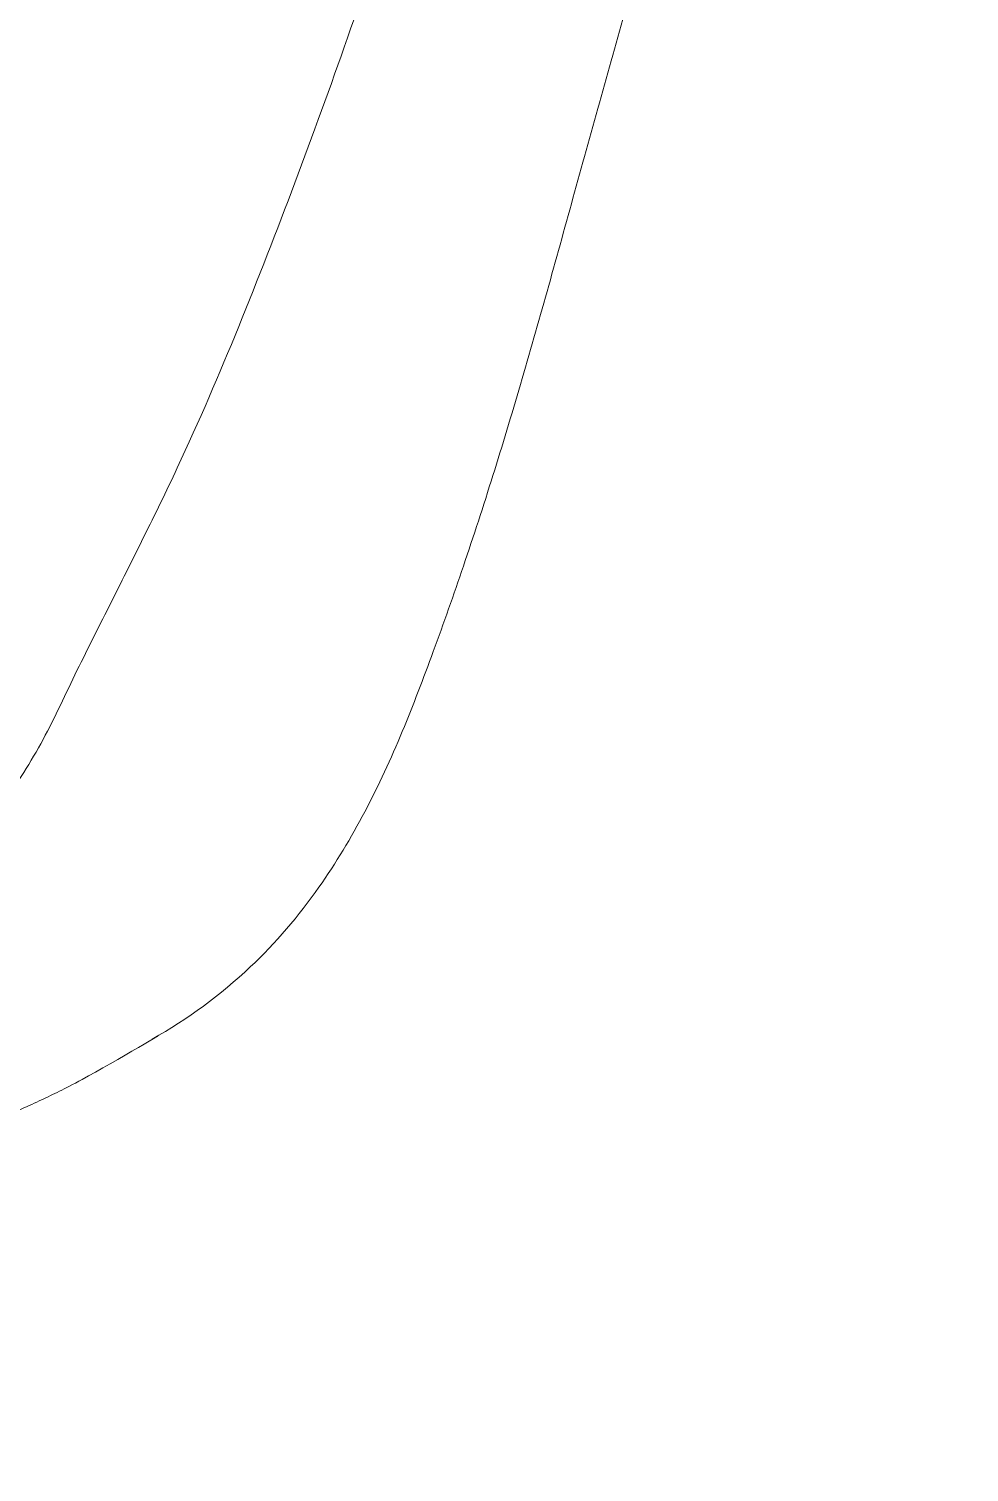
# Model space of a CAD drawing. Header units: centimetres. Extents: x 118932 to 154602, y -32682 to -23521.
# Drawn here: x 137828.38 to 137843.82, y -25335.98 to -25312.28 of the extents above; entities that cross this region are included whole.
import ezdxf

# ---------------------------------------------------------------- set-up
doc = ezdxf.new("R2010")
doc.units = ezdxf.units.CM
doc.header["$LTSCALE"] = 50
doc.header["$MEASUREMENT"] = 0
doc.layers.add('GEN_02_TF_Mobilya', color=7, linetype='Continuous', lineweight=5, true_color=0x745e3d)

# ---------------------------------------------------------------- blocks, each defined once
blk = doc.blocks.new('EF-406_TheCloudLoungeChair')
at = {"ltscale": 60}
for points, start_tangent, end_tangent in [([(-21.741, 75.215), (-20.147, 76.428), (-18.568, 77.124), (-15.724, 77.704), (-14.323, 77.82), (-12.841, 77.894), (-9.719, 77.934), (-6.541, 77.882), (-3.292, 77.82), (0.004, 77.794), (3.302, 77.82), (6.552, 77.882), (9.731, 77.934), (12.859, 77.892), (14.343, 77.82), (15.746, 77.709), (18.589, 77.131), (20.167, 76.426), (21.762, 75.225)], (0.714106, 0.700038), (0.720772, -0.693172)), ([(21.762, 75.225), (22.729, 74.31), (23.24, 73.767), (23.737, 73.199), (24.219, 72.616), (24.69, 72.026), (25.61, 70.834), (26.514, 69.641), (27.416, 68.463), (28.329, 67.301), (29.258, 66.145), (31.115, 63.817), (32.922, 61.433), (33.646, 60.319)], (-0.718759, 0.695259), (0.560085, -0.828435)), ([(29.506, 59.811), (26.408, 63.712), (24.872, 65.638), (23.332, 67.562), (21.729, 69.435), (20.867, 70.318), (19.916, 71.105), (18.837, 71.712), (17.642, 72.079), (16.399, 72.293), (15.154, 72.508), (13.909, 72.726), (12.661, 72.928), (10.148, 73.229), (7.623, 73.436), (5.094, 73.581), (0.028, 73.688), (-5.039, 73.582), (-7.568, 73.437), (-10.092, 73.231), (-12.606, 72.931), (-13.855, 72.734), (-15.1, 72.518), (-16.344, 72.297), (-17.584, 72.067), (-18.779, 71.698), (-19.864, 71.1), (-20.82, 70.32), (-21.685, 69.441), (-23.288, 67.566), (-24.825, 65.641), (-26.359, 63.713), (-29.454, 59.81)], (-0.61302, 0.790067), (-0.61289, -0.790168))]:
    blk.add_spline(points, degree=3, dxfattribs=dict(at, start_tangent=start_tangent, end_tangent=end_tangent))
blk = doc.blocks.new('PPBamako_SuiteC_TefrisPlan')
at = {"layer": 'GEN_02_TF_Mobilya', "rotation": 253.3388602689651}
blk.add_blockref('EF-406_TheCloudLoungeChair', (-642.956, -172.117), dxfattribs=at)

msp = doc.modelspace()

# ---------------------------------------------------------------- block references
at = {"color": 1}
msp.add_blockref('PPBamako_SuiteC_TefrisPlan', (138407.536, -25114.331, 0), dxfattribs=at)

doc.saveas('drawing.dxf')
